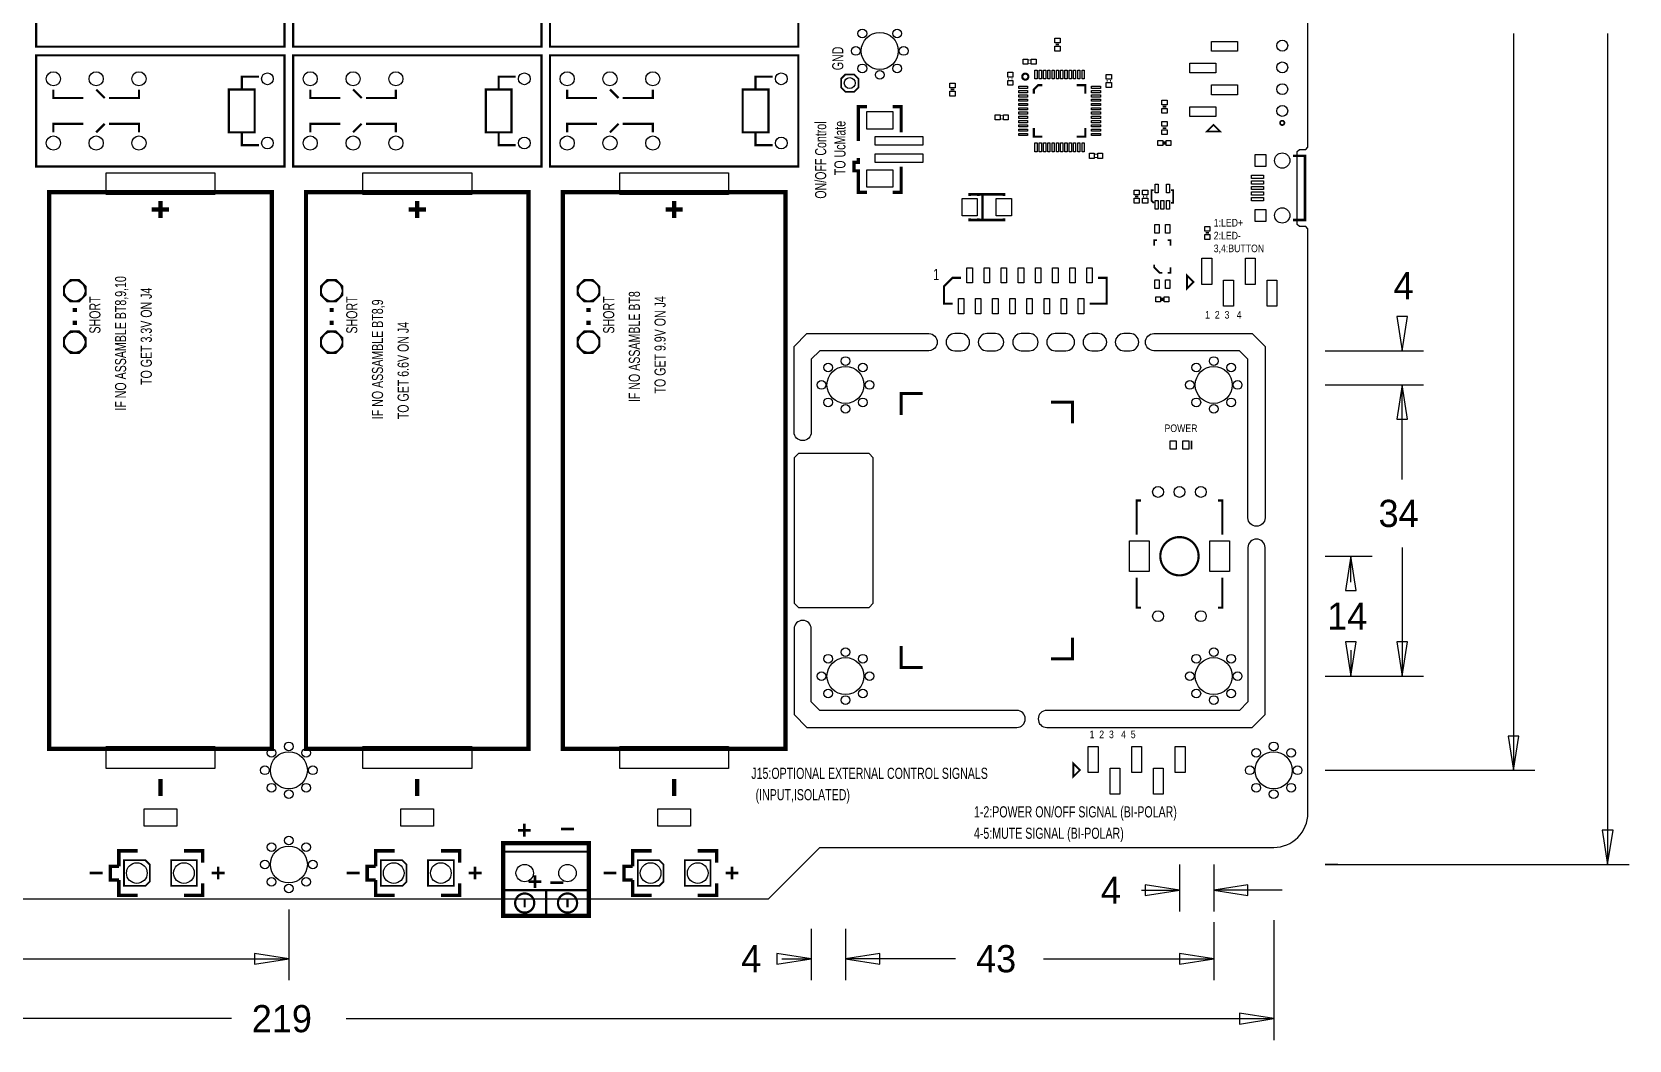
# Model space of a CAD drawing. Extents: x -30 to 265, y -16 to 206.
# Drawn here: x 78 to 264.5, y -16.5 to 101.2 of the extents above; entities that cross this region are included whole.
import ezdxf

# ---------------------------------------------------------------- set-up
doc = ezdxf.new("R2010")
doc.units = 0
for name, color, linetype in [('BOARD_GEOMETRY_DIMENSION', 1, 'CONTINUOUS'), ('BOARD_GEOMETRY_OUTLINE', 2, 'CONTINUOUS'), ('PACKAGE_GEOMETRY_SILKSCREEN_TO', 3, 'CONTINUOUS'), ('PIN_TOP', 4, 'CONTINUOUS')]:
    doc.layers.add(name, color=color, linetype=linetype)

msp = doc.modelspace()

# ---------------------------------------------------------------- linework, layer by layer
at = {"layer": 'BOARD_GEOMETRY_DIMENSION'}
for points in [[(251, 101.0313), (251, 15)], [(262, 101.0313), (262, 4)], [(229, 64), (240.5, 64)], [(238, 64.0313), (238, 64)], [(229, 60), (240.5, 60)], [(231.5, 60), (240.5, 60)], [(238, 52), (238, 60)], [(238, 48.9687), (238, 60)], [(238, 41.0313), (238, 26)], [(229, 40), (234.5, 40)], [(232, 36.9687), (232, 40)], [(232, 29.0313), (232, 26)], [(229, 26), (234.5, 26)], [(229, 26), (240.5, 26)], [(229, 15), (253.5, 15)], [(212, 4), (212, -1.5)], [(216, 4), (216, -1.5)], [(230.5, 4), (229, 4), (264.5, 4)], [(207.5623, 1), (212, 1)], [(224, 1), (216, 1)], [(108, -1.25), (108, -9.5)], [(169, -3.5), (169, -9.5)], [(173, -3.5), (173, -9.5)], [(173, -3.5), (173, -9.5)], [(216, -2.75), (216, -9.5)], [(223, -2.5), (223, -16.5)], [(61.7119, -7), (108, -7)], [(165.5623, -7), (169, -7)], [(181, -7), (173, -7)], [(185.8629, -7), (173, -7)], [(196.1371, -7), (216, -7)], [(101.2881, -14), (4, -14)], [(114.7119, -14), (223, -14)]]:
    msp.add_lwpolyline(points, dxfattribs=at)
for points in [[(237.375, 68), (238, 64), (238.625, 68)], [(238.625, 56), (238, 60), (237.375, 56)], [(238.625, 56), (238, 60), (237.375, 56)], [(232.625, 36), (232, 40), (231.375, 36)], [(231.375, 30), (232, 26), (232.625, 30)], [(237.375, 30), (238, 26), (238.625, 30)], [(250.375, 19), (251, 15), (251.625, 19)], [(261.375, 8), (262, 4), (262.625, 8)], [(208, 0.375), (212, 1), (208, 1.625)], [(220, 1.625), (216, 1), (220, 0.375)], [(104, -7.625), (108, -7), (104, -6.375)], [(165, -7.625), (169, -7), (165, -6.375)], [(177, -6.375), (173, -7), (177, -7.625)], [(177, -6.375), (173, -7), (177, -7.625)], [(212, -7.625), (216, -7), (212, -6.375)], [(219, -14.625), (223, -14), (219, -13.375)]]:
    msp.add_lwpolyline(points, close=True, dxfattribs=at)
at = {"layer": 'BOARD_GEOMETRY_OUTLINE'}
msp.add_lwpolyline([(18, 0), (164, 0), (170, 6), (223, 6, 0.414214), (227, 10), (227, 10), (227, 78.25), (226.75, 78.5), (226, 78.5), (225.75, 78.75), (225.75, 87.25), (226, 87.5), (226.75, 87.5), (227, 87.75), (227, 188, 0.414214), (223, 192), (170, 192), (164, 198), (18, 198)], format="xyb", dxfattribs=at)
for points in [[(182.75, 64), (170, 64), (169, 63), (169, 54.5, -1), (167, 54.5), (167, 64.5), (168.5, 66), (182.75, 66, -0.972975), (182.75, 64)], [(185.75, 64), (186.5, 64, 1), (186.5, 66), (185.75, 66, 1), (185.75, 64)], [(189.5, 64), (190.5, 64, 0.972975), (190.5, 66), (189.5, 66, 1), (189.5, 64)], [(193.5, 64), (194.5, 64, 1), (194.5, 66), (193.5, 66, 0.972975), (193.5, 64)], [(197.5, 64), (198.75, 64, 1), (198.75, 66), (197.5, 66, 1), (197.5, 64)], [(201.75, 64), (202.5, 64, 1), (202.5, 66), (201.75, 66, 1), (201.75, 64)], [(205.5, 64), (206.25, 64, 1), (206.25, 66), (205.5, 66, 1), (205.5, 64)], [(220, 63), (219, 64), (209, 64, -0.972975), (209, 66), (220.5, 66), (222, 64.5), (222, 44.5, -1), (220, 44.5)], [(220, 23), (219, 22), (196.5, 22, 1), (196.5, 20), (220.5, 20), (222, 21.5), (222, 41, 1), (220, 41)], [(170, 22), (169, 23), (169, 31.5, 1), (167, 31.5), (167, 21.5), (168.5, 20), (193, 20, 1), (193, 22)]]:
    msp.add_lwpolyline(points, format="xyb", close=True, dxfattribs=at)
msp.add_lwpolyline([(167.5, 52), (167, 51.5), (167, 34.5), (167.5, 34), (175.75, 34), (176.25, 34.5), (176.25, 51.5), (175.75, 52)], close=True, dxfattribs=at)
at = {"layer": 'PACKAGE_GEOMETRY_SILKSCREEN_TO'}
for points, const_width in [([(107.5, 99.5), (78.5, 99.5), (78.5, 112.5), (107.5, 112.5)], 0.254), ([(137.5, 99.5), (108.5, 99.5), (108.5, 112.5), (137.5, 112.5)], 0.254), ([(167.5, 99.5), (138.5, 99.5), (138.5, 112.5), (167.5, 112.5)], 0.254), ([(107.5, 85.5), (78.5, 85.5), (78.5, 98.5), (107.5, 98.5)], 0.254), ([(137.5, 85.5), (108.5, 85.5), (108.5, 98.5), (137.5, 98.5)], 0.254), ([(167.5, 85.5), (138.5, 85.5), (138.5, 98.5), (167.5, 98.5)], 0.254), ([(172.484, 95.758), (172.484, 94.742), (172.992, 94.234), (174.008, 94.234), (174.516, 94.742), (174.516, 95.758), (174.008, 96.266), (172.992, 96.266)], 0.2032), ([(104, 89.5), (104, 94.5), (101, 94.5), (101, 89.5)], 0.254), ([(134, 89.5), (134, 94.5), (131, 94.5), (131, 89.5)], 0.254), ([(164, 89.5), (164, 94.5), (161, 94.5), (161, 89.5)], 0.254), ([(215.9746, 90.3706), (215.2126, 89.6086), (216.7366, 89.6086)], 0.2032), ([(106, 82.5), (80, 82.5), (80, 17.5), (106, 17.5)], 0.5), ([(136, 82.5), (110, 82.5), (110, 17.5), (136, 17.5)], 0.5), ([(166, 82.5), (140, 82.5), (140, 17.5), (166, 17.5)], 0.5), ([(213.6406, 72.0254), (212.8786, 72.7874), (212.8786, 71.2634)], 0.2032), ([(81.73, 71.508), (81.73, 70.492), (82.492, 69.73), (83.508, 69.73), (84.27, 70.492), (84.27, 71.508), (83.508, 72.27), (82.492, 72.27)], 0.2032), ([(111.73, 71.508), (111.73, 70.492), (112.492, 69.73), (113.508, 69.73), (114.27, 70.492), (114.27, 71.508), (113.508, 72.27), (112.492, 72.27)], 0.2032), ([(141.73, 71.508), (141.73, 70.492), (142.492, 69.73), (143.508, 69.73), (144.27, 70.492), (144.27, 71.508), (143.508, 72.27), (142.492, 72.27)], 0.2032), ([(81.73, 65.508), (81.73, 64.492), (82.492, 63.73), (83.508, 63.73), (84.27, 64.492), (84.27, 65.508), (83.508, 66.27), (82.492, 66.27)], 0.2032), ([(111.73, 65.508), (111.73, 64.492), (112.492, 63.73), (113.508, 63.73), (114.27, 64.492), (114.27, 65.508), (113.508, 66.27), (112.492, 66.27)], 0.2032), ([(141.73, 65.508), (141.73, 64.492), (142.492, 63.73), (143.508, 63.73), (144.27, 64.492), (144.27, 65.508), (143.508, 66.27), (142.492, 66.27)], 0.2032), ([(200.3706, 15.0254), (199.6086, 15.7874), (199.6086, 14.2634)], 0.2032), ([(143.0401, 3), (143.0401, 6.5001), (133.0399, 6.5001), (133.0399, -2), (143.0401, -2)], 0.508), ([(88.75, 3), (88.75, 1.5), (91.25, 1.5), (91.75, 2), (91.75, 4), (91.25, 4.5), (88.75, 4.5)], 0.2), ([(94.25, 3), (94.25, 1.5), (97.25, 1.5), (97.25, 4.5), (94.25, 4.5)], 0.2), ([(118.75, 3), (118.75, 1.5), (121.25, 1.5), (121.75, 2), (121.75, 4), (121.25, 4.5), (118.75, 4.5)], 0.2), ([(124.25, 3), (124.25, 1.5), (127.25, 1.5), (127.25, 4.5), (124.25, 4.5)], 0.2), ([(148.75, 3), (148.75, 1.5), (151.25, 1.5), (151.75, 2), (151.75, 4), (151.25, 4.5), (148.75, 4.5)], 0.2), ([(154.25, 3), (154.25, 1.5), (157.25, 1.5), (157.25, 4.5), (154.25, 4.5)], 0.2)]:
    msp.add_lwpolyline(points, close=True, dxfattribs=dict(at, const_width=const_width))
for points, const_width in [([(197.95, 99.75), (197.55, 99.75)], 0.2032), ([(194.5, 97.9), (194.5, 98)], 0.2032), ([(194.5, 97.5), (194.5, 97.6)], 0.2032), ([(102.5, 94.5), (102.5, 96), (104.5, 96)], 0.254), ([(132.5, 94.5), (132.5, 96), (134.5, 96)], 0.254), ([(162.5, 94.5), (162.5, 96), (164.5, 96)], 0.254), ([(192, 95.75), (192.1, 95.75)], 0.2032), ([(192.4, 95.75), (192.5, 95.75)], 0.2032), ([(196, 95), (195.5, 95), (195, 94.5), (195, 94)], 0.254), ([(200, 95), (201, 95), (201, 94)], 0.254), ([(203.5, 95.5), (203.6, 95.5)], 0.2032), ([(203.9, 95.5), (204, 95.5)], 0.2032), ([(80.5, 94.5), (80.5, 93.5), (84, 93.5)], 0.254), ([(85.5, 94.5), (86.5, 93.5)], 0.254), ([(90.5, 94.5), (90.5, 93.5), (87, 93.5)], 0.254), ([(110.5, 94.5), (110.5, 93.5), (114, 93.5)], 0.254), ([(115.5, 94.5), (116.5, 93.5)], 0.254), ([(120.5, 94.5), (120.5, 93.5), (117, 93.5)], 0.254), ([(140.5, 94.5), (140.5, 93.5), (144, 93.5)], 0.254), ([(145.5, 94.5), (146.5, 93.5)], 0.254), ([(150.5, 94.5), (150.5, 93.5), (147, 93.5)], 0.254), ([(185.3, 94.5), (185.7, 94.5)], 0.2032), ([(175.5, 92.5), (174.5, 92.5), (174.5, 88.5)], 0.381), ([(179.5, 89.5), (179.5, 92.5), (178.5, 92.5)], 0.381), ([(191.25, 91.4), (191.25, 91.5)], 0.2032), ([(210.45, 92.5), (210.05, 92.5)], 0.2032), ([(80.5, 89.5), (80.5, 90.5), (84, 90.5)], 0.254), ([(85.5, 89.5), (86.5, 90.5)], 0.254), ([(90.5, 89.5), (90.5, 90.5), (87, 90.5)], 0.254), ([(102.5, 89.5), (102.5, 88), (104.5, 88)], 0.254), ([(110.5, 89.5), (110.5, 90.5), (114, 90.5)], 0.254), ([(115.5, 89.5), (116.5, 90.5)], 0.254), ([(120.5, 89.5), (120.5, 90.5), (117, 90.5)], 0.254), ([(132.5, 89.5), (132.5, 88), (134.5, 88)], 0.254), ([(140.5, 89.5), (140.5, 90.5), (144, 90.5)], 0.254), ([(145.5, 89.5), (146.5, 90.5)], 0.254), ([(150.5, 89.5), (150.5, 90.5), (147, 90.5)], 0.254), ([(162.5, 89.5), (162.5, 88), (164.5, 88)], 0.254), ([(191.25, 91), (191.25, 91.1)], 0.2032), ([(195, 90), (195, 89), (196, 89)], 0.254), ([(201, 90), (201, 89), (200, 89)], 0.254), ([(210.45, 90), (210.05, 90)], 0.2032), ([(210.25, 88.45), (210.25, 88.05)], 0.2032), ([(175.5, 82.5), (174.5, 82.5), (174.5, 85), (174, 85), (174, 86), (174.5, 86), (174.5, 86.5)], 0.381), ([(202.25, 87), (202.25, 86.9)], 0.2032), ([(202.25, 86.6), (202.25, 86.5)], 0.2032), ([(225.25, 86.75), (226.65, 86.75), (226.65, 79.25), (225.25, 79.25)], 0.3), ([(178.5, 82.5), (179.5, 82.5), (179.5, 85.5)], 0.381), ([(187.5, 82.05), (187.5, 82.25), (191.5, 82.25), (191.5, 82.05)], 0.3), ([(188.5, 82.25), (188.5, 82.05)], 0.3), ([(189, 82.25), (189, 79.25)], 0.3), ([(207.2, 82), (206.8, 82)], 0.2032), ([(207.85, 82), (207.75, 82)], 0.2032), ([(208.25, 82), (208.15, 82)], 0.2032), ([(209, 81.25), (208.75, 81.5), (208.75, 82.75), (209, 82.75)], 0.2), ([(211, 82.75), (211.25, 82.75), (211.25, 81.25), (211, 81.25)], 0.2), ([(94, 80.5), (92, 80.5)], 0.5), ([(93, 81.5), (93, 79.5)], 0.5), ([(124, 80.5), (122, 80.5)], 0.5), ([(123, 81.5), (123, 79.5)], 0.5), ([(154, 80.5), (152, 80.5)], 0.5), ([(153, 81.5), (153, 79.5)], 0.5), ([(191.5, 79.45), (191.5, 79.25), (187.5, 79.25), (187.5, 79.45)], 0.3), ([(188.5, 79.25), (188.5, 79.45)], 0.3), ([(209.0475, 76.27), (209.0475, 76.905), (209.365, 76.905)], 0.2032), ([(210.635, 76.905), (210.9525, 76.905), (210.9525, 76.27)], 0.2032), ([(215.05, 77.75), (215.45, 77.75)], 0.2032), ([(210, 73.095), (209.6825, 73.095), (209.0475, 73.73), (209.0475, 74.0475)], 0.2032), ([(210.9525, 73.73), (210.9525, 73.095), (210.635, 73.095)], 0.2032), ([(185.5, 69.5), (184.5, 69.5), (184.5, 71.5), (185.5, 72.5), (186.5, 72.5)], 0.254), ([(202.5, 72.5), (203.5, 72.5), (203.5, 69.5), (201.5, 69.5)], 0.254), ([(83, 69), (83, 68.5)], 0.5), ([(113, 69), (113, 68.5)], 0.5), ([(143, 69), (143, 68.5)], 0.5), ([(210, 69.8), (210, 70.2)], 0.2032), ([(83, 67.5), (83, 67)], 0.5), ([(113, 67.5), (113, 67)], 0.5), ([(143, 67.5), (143, 67)], 0.5), ([(179.5, 56.5), (179.5, 59), (182, 59)], 0.35), ([(197, 58), (199.5, 58), (199.5, 55.5)], 0.35), ([(213.397, 53.508), (213.397, 52.492)], 0.2032), ([(207.4991, 46.4999), (206.9987, 46.4999), (206.9987, 42.4994)], 0.254), ([(216.5009, 46.4999), (217.0013, 46.4999), (217.0013, 42.4994)], 0.254), ([(207.4991, 34.0005), (206.9987, 34.0005), (206.9987, 37.5006)], 0.254), ([(216.5009, 34.0005), (217.0013, 34.0005), (217.0013, 37.5006)], 0.254), ([(199.5, 30.5), (199.5, 28), (197, 28)], 0.35), ([(182, 27), (179.5, 27), (179.5, 29.5)], 0.35), ([(93, 14), (93, 12)], 0.5), ([(123, 14), (123, 12)], 0.5), ([(153, 14), (153, 12)], 0.5), ([(136.25, 8), (134.75, 8)], 0.3), ([(135.5, 8.75), (135.5, 7.25)], 0.3), ([(141.2896, 8.1356), (139.7896, 8.1356)], 0.3), ([(90.35, 5.6), (88.15, 5.6), (88.15, 3.8)], 0.4), ([(97.95, 4.2), (97.95, 5.6), (95.75, 5.6)], 0.4), ([(120.35, 5.6), (118.15, 5.6), (118.15, 3.8)], 0.4), ([(127.95, 4.2), (127.95, 5.6), (125.75, 5.6)], 0.4), ([(143.0401, 5.5001), (133.0399, 5.5001)], 0.2601), ([(150.35, 5.6), (148.15, 5.6), (148.15, 3.8)], 0.4), ([(157.95, 4.2), (157.95, 5.6), (155.75, 5.6)], 0.4), ([(88.15, 3.8), (87.15, 3.8), (87.15, 2.2), (88.15, 2.2)], 0.4), ([(99.75, 3.75), (99.75, 2.25)], 0.3), ([(118.15, 3.8), (117.15, 3.8), (117.15, 2.2), (118.15, 2.2)], 0.4), ([(129.75, 3.75), (129.75, 2.25)], 0.3), ([(143.0401, 5), (143.0401, 1), (133.0399, 1)], 0.2601), ([(148.15, 3.8), (147.15, 3.8), (147.15, 2.2), (148.15, 2.2)], 0.4), ([(159.75, 3.75), (159.75, 2.25)], 0.3), ([(86.25, 3), (84.75, 3)], 0.3), ([(88.15, 2.2), (88.15, 0.4), (90.35, 0.4)], 0.4), ([(95.75, 0.4), (97.95, 0.4), (97.95, 1.8)], 0.4), ([(100.5, 3), (99, 3)], 0.3), ([(116.25, 3), (114.75, 3)], 0.3), ([(118.15, 2.2), (118.15, 0.4), (120.35, 0.4)], 0.4), ([(125.75, 0.4), (127.95, 0.4), (127.95, 1.8)], 0.4), ([(130.5, 3), (129, 3)], 0.3), ([(137.5, 2), (136, 2)], 0.3), ([(136.75, 2.75), (136.75, 1.25)], 0.3), ([(140.0396, 1.8856), (138.5396, 1.8856)], 0.3), ([(146.25, 3), (144.75, 3)], 0.3), ([(148.15, 2.2), (148.15, 0.4), (150.35, 0.4)], 0.4), ([(155.75, 0.4), (157.95, 0.4), (157.95, 1.8)], 0.4), ([(160.5, 3), (159, 3)], 0.3), ([(135.54, -1), (135.54, 0)], 0.2601), ([(138.0399, -2), (138.0399, 1)], 0.2601), ([(140.54, -1), (140.54, 0)], 0.2601)]:
    msp.add_lwpolyline(points, dxfattribs=dict(at, const_width=const_width))
for points, const_width in [([(194.3536, 96, 1), (193.6464, 96, 1)], 0.254), ([(224.254, 90.603, 1), (223.746, 90.603, 1)], 0.2032), ([(210.001, 41.0008, 1), (213.999, 38.9992, 1)], 0.254), ([(136.54, -1, 1), (134.54, -0.0002, 1)], 0.2601), ([(141.54, -1, 1), (139.54, -0.0002, 1)], 0.2601)]:
    msp.add_lwpolyline(points, format="xyb", close=True, dxfattribs=dict(at, const_width=const_width))
at = {"layer": 'PIN_TOP'}
for points in [[(197.4452, 100.5094), (198.0548, 100.5094), (198.0548, 99.9506), (197.4452, 99.9506)], [(197.4452, 99.5494), (198.0548, 99.5494), (198.0548, 98.9906), (197.4452, 98.9906)], [(218.794, 98.9685), (215.746, 98.9685), (215.746, 100.1115), (218.794, 100.1115)], [(194.2994, 98.0548), (194.2994, 97.4452), (193.7406, 97.4452), (193.7406, 98.0548)], [(195.2594, 98.0548), (195.2594, 97.4452), (194.7006, 97.4452), (194.7006, 98.0548)], [(216.254, 96.4285), (213.206, 96.4285), (213.206, 97.5715), (216.254, 97.5715)], [(185.8048, 94.7006), (185.1952, 94.7006), (185.1952, 95.2594), (185.8048, 95.2594)], [(192.5548, 95.9506), (191.9452, 95.9506), (191.9452, 96.5094), (192.5548, 96.5094)], [(192.5548, 94.9906), (191.9452, 94.9906), (191.9452, 95.5494), (192.5548, 95.5494)], [(195.123, 96.7707), (195.377, 96.7707), (195.377, 95.7293), (195.123, 95.7293)], [(195.623, 96.7707), (195.877, 96.7707), (195.877, 95.7293), (195.623, 95.7293)], [(196.123, 96.7707), (196.377, 96.7707), (196.377, 95.7293), (196.123, 95.7293)], [(196.623, 96.7707), (196.877, 96.7707), (196.877, 95.7293), (196.623, 95.7293)], [(197.123, 96.7707), (197.377, 96.7707), (197.377, 95.7293), (197.123, 95.7293)], [(197.623, 96.7707), (197.877, 96.7707), (197.877, 95.7293), (197.623, 95.7293)], [(198.123, 96.7707), (198.377, 96.7707), (198.377, 95.7293), (198.123, 95.7293)], [(198.623, 96.7707), (198.877, 96.7707), (198.877, 95.7293), (198.623, 95.7293)], [(199.123, 96.7707), (199.377, 96.7707), (199.377, 95.7293), (199.123, 95.7293)], [(199.623, 96.7707), (199.877, 96.7707), (199.877, 95.7293), (199.623, 95.7293)], [(200.123, 96.7707), (200.377, 96.7707), (200.377, 95.7293), (200.123, 95.7293)], [(200.623, 96.7707), (200.877, 96.7707), (200.877, 95.7293), (200.623, 95.7293)], [(204.0548, 95.7006), (203.4452, 95.7006), (203.4452, 96.2594), (204.0548, 96.2594)], [(204.0548, 94.7406), (203.4452, 94.7406), (203.4452, 95.2994), (204.0548, 95.2994)], [(185.8048, 93.7406), (185.1952, 93.7406), (185.1952, 94.2994), (185.8048, 94.2994)], [(193.2293, 94.623), (193.2293, 94.877), (194.2707, 94.877), (194.2707, 94.623)], [(193.2293, 94.123), (193.2293, 94.377), (194.2707, 94.377), (194.2707, 94.123)], [(193.2293, 93.623), (193.2293, 93.877), (194.2707, 93.877), (194.2707, 93.623)], [(193.2293, 93.123), (193.2293, 93.377), (194.2707, 93.377), (194.2707, 93.123)], [(202.7707, 94.877), (202.7707, 94.623), (201.7293, 94.623), (201.7293, 94.877)], [(202.7707, 94.377), (202.7707, 94.123), (201.7293, 94.123), (201.7293, 94.377)], [(202.7707, 93.877), (202.7707, 93.623), (201.7293, 93.623), (201.7293, 93.877)], [(202.7707, 93.377), (202.7707, 93.123), (201.7293, 93.123), (201.7293, 93.377)], [(209.9452, 93.2594), (210.5548, 93.2594), (210.5548, 92.7006), (209.9452, 92.7006)], [(218.794, 93.8885), (215.746, 93.8885), (215.746, 95.0315), (218.794, 95.0315)], [(178.524, 91.916), (178.524, 89.884), (175.476, 89.884), (175.476, 91.916)], [(191.0494, 91.5548), (191.0494, 90.9452), (190.4906, 90.9452), (190.4906, 91.5548)], [(192.0094, 91.5548), (192.0094, 90.9452), (191.4506, 90.9452), (191.4506, 91.5548)], [(193.2293, 92.623), (193.2293, 92.877), (194.2707, 92.877), (194.2707, 92.623)], [(193.2293, 92.123), (193.2293, 92.377), (194.2707, 92.377), (194.2707, 92.123)], [(193.2293, 91.623), (193.2293, 91.877), (194.2707, 91.877), (194.2707, 91.623)], [(202.7707, 92.877), (202.7707, 92.623), (201.7293, 92.623), (201.7293, 92.877)], [(202.7707, 92.377), (202.7707, 92.123), (201.7293, 92.123), (201.7293, 92.377)], [(202.7707, 91.877), (202.7707, 91.623), (201.7293, 91.623), (201.7293, 91.877)], [(209.9452, 92.2994), (210.5548, 92.2994), (210.5548, 91.7406), (209.9452, 91.7406)], [(216.254, 91.3485), (213.206, 91.3485), (213.206, 92.4915), (216.254, 92.4915)], [(193.2293, 91.123), (193.2293, 91.377), (194.2707, 91.377), (194.2707, 91.123)], [(193.2293, 90.623), (193.2293, 90.877), (194.2707, 90.877), (194.2707, 90.623)], [(193.2293, 90.123), (193.2293, 90.377), (194.2707, 90.377), (194.2707, 90.123)], [(193.2293, 89.623), (193.2293, 89.877), (194.2707, 89.877), (194.2707, 89.623)], [(202.7707, 91.377), (202.7707, 91.123), (201.7293, 91.123), (201.7293, 91.377)], [(202.7707, 90.877), (202.7707, 90.623), (201.7293, 90.623), (201.7293, 90.877)], [(202.7707, 90.377), (202.7707, 90.123), (201.7293, 90.123), (201.7293, 90.377)], [(202.7707, 89.877), (202.7707, 89.623), (201.7293, 89.623), (201.7293, 89.877)], [(209.9452, 90.7594), (210.5548, 90.7594), (210.5548, 90.2006), (209.9452, 90.2006)], [(209.9452, 89.7994), (210.5548, 89.7994), (210.5548, 89.2406), (209.9452, 89.2406)], [(182.0439, 89.008), (182.0439, 87.992), (176.4559, 87.992), (176.4559, 89.008)], [(193.2293, 89.123), (193.2293, 89.377), (194.2707, 89.377), (194.2707, 89.123)], [(195.377, 87.2293), (195.123, 87.2293), (195.123, 88.2707), (195.377, 88.2707)], [(195.877, 87.2293), (195.623, 87.2293), (195.623, 88.2707), (195.877, 88.2707)], [(196.377, 87.2293), (196.123, 87.2293), (196.123, 88.2707), (196.377, 88.2707)], [(196.877, 87.2293), (196.623, 87.2293), (196.623, 88.2707), (196.877, 88.2707)], [(197.377, 87.2293), (197.123, 87.2293), (197.123, 88.2707), (197.377, 88.2707)], [(197.877, 87.2293), (197.623, 87.2293), (197.623, 88.2707), (197.877, 88.2707)], [(198.377, 87.2293), (198.123, 87.2293), (198.123, 88.2707), (198.377, 88.2707)], [(198.877, 87.2293), (198.623, 87.2293), (198.623, 88.2707), (198.877, 88.2707)], [(199.377, 87.2293), (199.123, 87.2293), (199.123, 88.2707), (199.377, 88.2707)], [(199.877, 87.2293), (199.623, 87.2293), (199.623, 88.2707), (199.877, 88.2707)], [(200.377, 87.2293), (200.123, 87.2293), (200.123, 88.2707), (200.377, 88.2707)], [(200.877, 87.2293), (200.623, 87.2293), (200.623, 88.2707), (200.877, 88.2707)], [(202.7707, 89.377), (202.7707, 89.123), (201.7293, 89.123), (201.7293, 89.377)], [(209.4906, 87.9452), (209.4906, 88.5548), (210.0494, 88.5548), (210.0494, 87.9452)], [(210.4506, 87.9452), (210.4506, 88.5548), (211.0094, 88.5548), (211.0094, 87.9452)], [(182.0439, 87.008), (182.0439, 85.992), (176.4559, 85.992), (176.4559, 87.008)], [(201.4906, 86.4452), (201.4906, 87.0548), (202.0494, 87.0548), (202.0494, 86.4452)], [(202.4506, 86.4452), (202.4506, 87.0548), (203.0094, 87.0548), (203.0094, 86.4452)], [(220.825, 86.8985), (222.095, 86.8985), (222.095, 85.5015), (220.825, 85.5015)], [(86.65, 84.77), (99.35, 84.77), (99.35, 82.23), (86.65, 82.23)], [(116.65, 84.77), (129.35, 84.77), (129.35, 82.23), (116.65, 82.23)], [(146.65, 84.77), (159.35, 84.77), (159.35, 82.23), (146.65, 82.23)], [(178.524, 85.116), (178.524, 83.084), (175.476, 83.084), (175.476, 85.116)], [(221.7985, 84.4905), (221.7985, 84.1095), (220.4015, 84.1095), (220.4015, 84.4905)], [(206.6952, 82.7594), (207.3048, 82.7594), (207.3048, 82.2006), (206.6952, 82.2006)], [(207.6952, 82.7594), (208.3048, 82.7594), (208.3048, 82.2006), (207.6952, 82.2006)], [(209.5278, 82.442), (209.1722, 82.442), (209.1722, 83.458), (209.5278, 83.458)], [(210.8278, 82.442), (210.4722, 82.442), (210.4722, 83.458), (210.8278, 83.458)], [(221.7985, 83.8405), (221.7985, 83.4595), (220.4015, 83.4595), (220.4015, 83.8405)], [(221.7985, 83.1905), (221.7985, 82.8095), (220.4015, 82.8095), (220.4015, 83.1905)], [(221.7985, 82.5405), (221.7985, 82.1595), (220.4015, 82.1595), (220.4015, 82.5405)], [(186.611, 81.766), (188.389, 81.766), (188.389, 79.734), (186.611, 79.734)], [(190.611, 81.766), (192.389, 81.766), (192.389, 79.734), (190.611, 79.734)], [(206.6952, 81.7994), (207.3048, 81.7994), (207.3048, 81.2406), (206.6952, 81.2406)], [(207.6952, 81.7994), (208.3048, 81.7994), (208.3048, 81.2406), (207.6952, 81.2406)], [(209.5278, 80.542), (209.1722, 80.542), (209.1722, 81.558), (209.5278, 81.558)], [(210.1778, 80.542), (209.8222, 80.542), (209.8222, 81.558), (210.1778, 81.558)], [(210.8278, 80.542), (210.4722, 80.542), (210.4722, 81.558), (210.8278, 81.558)], [(221.7985, 81.8905), (221.7985, 81.5095), (220.4015, 81.5095), (220.4015, 81.8905)], [(220.825, 80.4985), (222.095, 80.4985), (222.095, 79.1015), (220.825, 79.1015)], [(209.619, 77.7178), (209.111, 77.7178), (209.111, 78.7338), (209.619, 78.7338)], [(210.889, 77.7178), (210.381, 77.7178), (210.381, 78.7338), (210.889, 78.7338)], [(215.5548, 77.9506), (214.9452, 77.9506), (214.9452, 78.5094), (215.5548, 78.5094)], [(215.5548, 76.9906), (214.9452, 76.9906), (214.9452, 77.5494), (215.5548, 77.5494)], [(214.6185, 71.746), (214.6185, 74.794), (215.7615, 74.794), (215.7615, 71.746)], [(219.6985, 71.746), (219.6985, 74.794), (220.8415, 74.794), (220.8415, 71.746)], [(187.8175, 71.911), (187.1825, 71.911), (187.1825, 73.689), (187.8175, 73.689)], [(189.8175, 71.911), (189.1825, 71.911), (189.1825, 73.689), (189.8175, 73.689)], [(191.8175, 71.911), (191.1825, 71.911), (191.1825, 73.689), (191.8175, 73.689)], [(193.8175, 71.911), (193.1825, 71.911), (193.1825, 73.689), (193.8175, 73.689)], [(195.8175, 71.911), (195.1825, 71.911), (195.1825, 73.689), (195.8175, 73.689)], [(197.8175, 71.911), (197.1825, 71.911), (197.1825, 73.689), (197.8175, 73.689)], [(199.8175, 71.911), (199.1825, 71.911), (199.1825, 73.689), (199.8175, 73.689)], [(201.8175, 71.911), (201.1825, 71.911), (201.1825, 73.689), (201.8175, 73.689)], [(209.619, 71.2662), (209.111, 71.2662), (209.111, 72.2822), (209.619, 72.2822)], [(210.889, 71.2662), (210.381, 71.2662), (210.381, 72.2822), (210.889, 72.2822)], [(217.1585, 69.206), (217.1585, 72.254), (218.3015, 72.254), (218.3015, 69.206)], [(222.2385, 69.206), (222.2385, 72.254), (223.3815, 72.254), (223.3815, 69.206)], [(186.8175, 68.311), (186.1825, 68.311), (186.1825, 70.089), (186.8175, 70.089)], [(188.8175, 68.311), (188.1825, 68.311), (188.1825, 70.089), (188.8175, 70.089)], [(190.8175, 68.311), (190.1825, 68.311), (190.1825, 70.089), (190.8175, 70.089)], [(192.8175, 68.311), (192.1825, 68.311), (192.1825, 70.089), (192.8175, 70.089)], [(194.8175, 68.311), (194.1825, 68.311), (194.1825, 70.089), (194.8175, 70.089)], [(196.8175, 68.311), (196.1825, 68.311), (196.1825, 70.089), (196.8175, 70.089)], [(198.8175, 68.311), (198.1825, 68.311), (198.1825, 70.089), (198.8175, 70.089)], [(200.8175, 68.311), (200.1825, 68.311), (200.1825, 70.089), (200.8175, 70.089)], [(209.7994, 70.3048), (209.7994, 69.6952), (209.2406, 69.6952), (209.2406, 70.3048)], [(210.7594, 70.3048), (210.7594, 69.6952), (210.2006, 69.6952), (210.2006, 70.3048)], [(210.9078, 52.5174), (210.9078, 53.4826), (211.619, 53.4826), (211.619, 52.5174)], [(212.381, 52.5174), (212.381, 53.4826), (213.0922, 53.4826), (213.0922, 52.5174)], [(206.157, 38.222), (206.157, 41.778), (208.443, 41.778), (208.443, 38.222)], [(215.557, 38.222), (215.557, 41.778), (217.843, 41.778), (217.843, 38.222)], [(86.65, 17.77), (99.35, 17.77), (99.35, 15.23), (86.65, 15.23)], [(116.65, 17.77), (129.35, 17.77), (129.35, 15.23), (116.65, 15.23)], [(146.65, 17.77), (159.35, 17.77), (159.35, 15.23), (146.65, 15.23)], [(201.3485, 14.746), (201.3485, 17.794), (202.4915, 17.794), (202.4915, 14.746)], [(206.4285, 14.746), (206.4285, 17.794), (207.5715, 17.794), (207.5715, 14.746)], [(211.5085, 14.746), (211.5085, 17.794), (212.6515, 17.794), (212.6515, 14.746)], [(203.8885, 12.206), (203.8885, 15.254), (205.0315, 15.254), (205.0315, 12.206)], [(208.9685, 12.206), (208.9685, 15.254), (210.1115, 15.254), (210.1115, 12.206)], [(91.095, 10.516), (94.905, 10.516), (94.905, 8.484), (91.095, 8.484)], [(121.095, 10.516), (124.905, 10.516), (124.905, 8.484), (121.095, 8.484)], [(151.095, 10.516), (154.905, 10.516), (154.905, 8.484), (151.095, 8.484)]]:
    msp.add_lwpolyline(points, close=True, dxfattribs=at)
for centre, radius in [((174.968, 101.032), 0.508), ((177, 99), 2.159), ((179.032, 101.032), 0.508), ((174.206, 99), 0.508), ((179.794, 99), 0.508), ((224, 99.62), 0.635), ((174.968, 96.968), 0.508), ((179.032, 96.968), 0.508), ((224, 97.08), 0.635), ((80.5, 95.75), 0.8255), ((85.5, 95.75), 0.8255), ((90.5, 95.75), 0.8255), ((105.5, 95.75), 0.6858), ((110.5, 95.75), 0.8255), ((115.5, 95.75), 0.8255), ((120.5, 95.75), 0.8255), ((135.5, 95.75), 0.6858), ((140.5, 95.75), 0.8255), ((145.5, 95.75), 0.8255), ((150.5, 95.75), 0.8255), ((165.5, 95.75), 0.6858), ((173.5, 95.25), 0.635), ((177, 96.206), 0.508), ((224, 94.54), 0.635), ((224, 92), 0.635), ((80.5, 88.25), 0.8255), ((85.5, 88.25), 0.8255), ((90.5, 88.25), 0.8255), ((105.5, 88.25), 0.6858), ((110.5, 88.25), 0.8255), ((115.5, 88.25), 0.8255), ((120.5, 88.25), 0.8255), ((135.5, 88.25), 0.6858), ((140.5, 88.25), 0.8255), ((145.5, 88.25), 0.8255), ((150.5, 88.25), 0.8255), ((165.5, 88.25), 0.6858), ((224, 86.2), 0.889), ((224, 79.8), 0.889), ((83, 71), 1.2065), ((113, 71), 1.2065), ((143, 71), 1.2065), ((83, 65), 1.2065), ((113, 65), 1.2065), ((143, 65), 1.2065), ((170.968, 62.032), 0.508), ((173, 60), 2.159), ((173, 62.794), 0.508), ((175.032, 62.032), 0.508), ((213.968, 62.032), 0.508), ((216, 60), 2.159), ((216, 62.794), 0.508), ((218.032, 62.032), 0.508), ((170.206, 60), 0.508), ((175.794, 60), 0.508), ((213.206, 60), 0.508), ((218.794, 60), 0.508), ((170.968, 57.968), 0.508), ((175.032, 57.968), 0.508), ((213.968, 57.968), 0.508), ((218.032, 57.968), 0.508), ((173, 57.206), 0.508), ((216, 57.206), 0.508), ((209.5006, 47.5006), 0.635), ((212, 47.5006), 0.635), ((214.4994, 47.5006), 0.635), ((209.5006, 32.9998), 0.635), ((214.4994, 32.9998), 0.635), ((170.968, 28.032), 0.508), ((173, 26), 2.159), ((173, 28.794), 0.508), ((175.032, 28.032), 0.508), ((213.968, 28.032), 0.508), ((216, 26), 2.159), ((216, 28.794), 0.508), ((218.032, 28.032), 0.508), ((170.206, 26), 0.508), ((175.794, 26), 0.508), ((213.206, 26), 0.508), ((218.794, 26), 0.508), ((170.968, 23.968), 0.508), ((175.032, 23.968), 0.508), ((213.968, 23.968), 0.508), ((218.032, 23.968), 0.508), ((173, 23.206), 0.508), ((216, 23.206), 0.508), ((105.968, 17.032), 0.508), ((108, 15), 2.159), ((108, 17.794), 0.508), ((110.032, 17.032), 0.508), ((220.968, 17.032), 0.508), ((223, 15), 2.159), ((223, 17.794), 0.508), ((225.032, 17.032), 0.508), ((105.206, 15), 0.508), ((110.794, 15), 0.508), ((220.206, 15), 0.508), ((225.794, 15), 0.508), ((105.968, 12.968), 0.508), ((110.032, 12.968), 0.508), ((220.968, 12.968), 0.508), ((225.032, 12.968), 0.508), ((108, 12.206), 0.508), ((223, 12.206), 0.508), ((105.968, 6.032), 0.508), ((108, 4), 2.159), ((108, 6.794), 0.508), ((110.032, 6.032), 0.508), ((90.25, 3), 1.2065), ((95.75, 3), 1.2065), ((105.206, 4), 0.508), ((110.794, 4), 0.508), ((120.25, 3), 1.2065), ((125.75, 3), 1.2065), ((135.54, 3), 1.016), ((140.54, 3), 1.016), ((150.25, 3), 1.2065), ((155.75, 3), 1.2065), ((105.968, 1.968), 0.508), ((110.032, 1.968), 0.508), ((108, 1.206), 0.508)]:
    msp.add_circle(centre, radius, dxfattribs=at)

# ---------------------------------------------------------------- texts
at = {"layer": 'BOARD_GEOMETRY_DIMENSION', "width": 0.992}
for s, p in [('4', (237, 70)), ('34', (235.2441, 43.4125)), ('14', (229.2441, 31.4125)), ('4', (202.8189, -0.5875)), ('4', (160.8189, -8.5875)), ('43', (188.2441, -8.5875)), ('219', (103.6693, -15.5875))]:
    msp.add_text(s, height=3.175, dxfattribs=at).set_placement(p)
at = {"layer": 'PACKAGE_GEOMETRY_SILKSCREEN_TO', "width": 0.713077}
for s, p in [('GND', (172.75, 96.75)), ('ON/OFF Control', (170.75, 81.75)), ('TO UcMate', (173, 84.5)), ('IF NO ASSAMBLE BT8,9,10', (89, 57)), ('TO GET 3.3V ON J4', (92, 60)), ('IF NO ASSAMBLE BT8', (149, 58)), ('SHORT', (86, 66)), ('SHORT', (116, 66)), ('IF NO ASSAMBLE BT8,9', (119, 56)), ('SHORT', (146, 66)), ('TO GET 9.9V ON J4', (152, 59)), ('TO GET 6.6V ON J4', (122, 56))]:
    msp.add_text(s, height=1.3, rotation=90, dxfattribs=at).set_placement(p)
at = {"layer": 'PACKAGE_GEOMETRY_SILKSCREEN_TO'}
for s, height, width, p in [('1:LED+', 0.889, 0.857143, (216, 78.5)), ('2:LED-', 0.889, 0.857143, (216, 77)), ('3,4:BUTTON', 0.889, 0.857143, (216, 75.5)), ('1', 1.3, 0.713077, (183.25, 72.25)), ('1  2  3   4', 0.889, 0.857143, (215, 67.75)), ('POWER', 0.889, 0.857143, (210.25, 54.5)), ('1  2  3   4  5', 0.889, 0.857143, (201.5, 18.75)), ('J15:OPTIONAL EXTERNAL CONTROL SIGNALS', 1.3, 0.713077, (162, 14)), ('(INPUT,ISOLATED)', 1.3, 0.713077, (162.5, 11.5)), ('1-2:POWER ON/OFF SIGNAL (BI-POLAR)', 1.3, 0.713077, (188, 9.5)), ('4-5:MUTE SIGNAL (BI-POLAR)', 1.3, 0.713077, (188, 7))]:
    msp.add_text(s, height=height, dxfattribs=dict(at, width=width)).set_placement(p)

doc.saveas('drawing.dxf')
